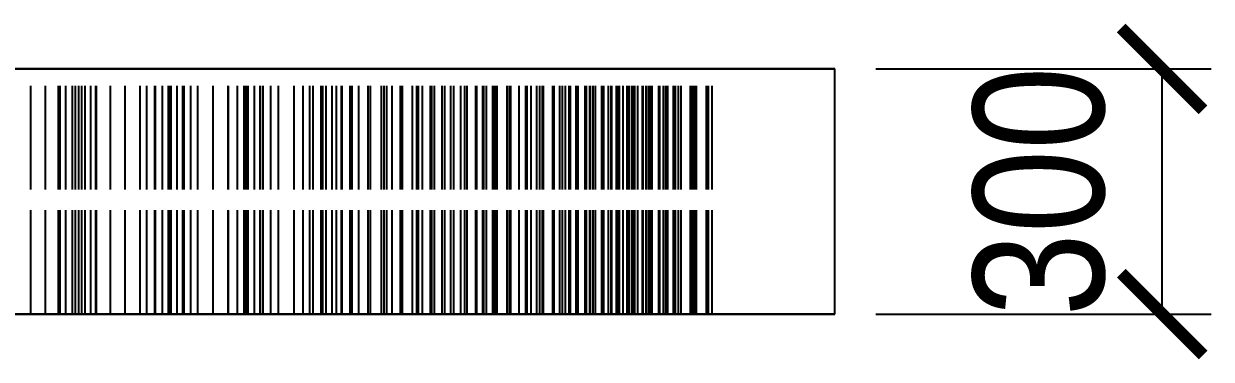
# Model space of a CAD drawing. Header units: millimetres. Extents: x -25 to 114, y -47 to 61.
# Drawn here: x 14.71 to 29.23, y 50.06 to 54.17 of the extents above; entities that cross this region are included whole.
import ezdxf

# ---------------------------------------------------------------- set-up
doc = ezdxf.new("R2010")
doc.units = ezdxf.units.MM
doc.linetypes.add('DASHED', pattern=[1.524, 1.27, -0.254])
for name, color, linetype in [('DIMS', 3, 'CONTINUOUS'), ('HIDDEN', 8, 'DASHED'), ('VISIBLE', 7, 'CONTINUOUS')]:
    doc.layers.add(name, color=color, linetype=linetype)
doc.styles.add('OpenSansCondensed-Light', font='OpenSansCondensed-Light.ttf')
doc.dimstyles.new('EZDXF', dxfattribs={"dimtxt": 0.25, "dimasz": 0.175, "dimexe": 0.375, "dimexo": 0.125, "dimgap": 0.1, "dimtad": 1, "dimlfac": 100, "dimzin": 12, "dimdsep": 46, "dimtxsty": 'OpenSansCondensed-Light', "dimblk": 'ARCHTICK', "dimcen": 2.5, "dimazin": 3, "dimtfac": 0.5, "dimtmove": 2, "dimatfit": 3})

# ---------------------------------------------------------------- blocks, each defined once
blk = doc.blocks.new('_ARCHTICK')
at = {"color": 0, "linetype": 'BYBLOCK', "const_width": 0.15}
blk.add_lwpolyline([(-0.5, -0.5), (0.5, 0.5)], dxfattribs=at)

msp = doc.modelspace()

# ---------------------------------------------------------------- linework, layer by layer
at = {"layer": 'HIDDEN'}
for points in [[(14.4623, 53.61735), (15.24405, 53.61735), (16.02579, 53.61735), (16.80754, 53.61735), (17.58929, 53.61735), (18.37103, 53.61735), (19.15278, 53.61735), (19.93452, 53.61735), (20.71627, 53.61735), (21.49802, 53.61735), (22.27976, 53.61735), (23.06151, 53.61735), (23.84325, 53.61735), (24.625, 53.61735)], [(14.80081, 53.61735), (14.62707, 53.61735)], [(14.62707, 53.61735), (14.80081, 53.61735)], [(14.97843, 53.61735), (14.80081, 53.61735)], [(14.80081, 53.61735), (14.97843, 53.61735)], [(14.80081, 50.61735), (14.80081, 53.61735)], [(14.80081, 50.61735), (14.80081, 53.61735)], [(15.15976, 53.61735), (14.97843, 53.61735)], [(14.97843, 53.61735), (15.15976, 53.61735)], [(14.97843, 50.61735), (14.97843, 53.61735)], [(14.97843, 50.61735), (14.97843, 53.61735)], [(15.4242, 53.61735), (15.13953, 53.61735)], [(15.13953, 53.61735), (15.22711, 53.61735)], [(15.22711, 53.61735), (15.13953, 53.61735)], [(15.13953, 53.61735), (15.4242, 53.61735)], [(15.13953, 50.61735), (15.13953, 53.61735)], [(15.13953, 50.61735), (15.13953, 53.61735)], [(15.34461, 53.61735), (15.15976, 53.61735)], [(15.15976, 53.61735), (15.34461, 53.61735)], [(15.15976, 50.61735), (15.15976, 53.61735)], [(15.15976, 50.61735), (15.15976, 53.61735)], [(15.22711, 53.61735), (15.3102, 53.61735)], [(15.3102, 53.61735), (15.22711, 53.61735)], [(15.22711, 50.61735), (15.22711, 53.61735)], [(15.22711, 50.61735), (15.22711, 53.61735)], [(15.3102, 53.61735), (15.38907, 53.61735)], [(15.38907, 53.61735), (15.3102, 53.61735)], [(15.3102, 50.61735), (15.3102, 53.61735)], [(15.3102, 50.61735), (15.3102, 53.61735)], [(15.60182, 53.61735), (15.34461, 53.61735)], [(15.34461, 53.61735), (15.60182, 53.61735)], [(15.34461, 50.61735), (15.34461, 53.61735)], [(15.34461, 50.61735), (15.34461, 53.61735)], [(15.38907, 53.61735), (15.46387, 53.61735)], [(15.46387, 53.61735), (15.38907, 53.61735)], [(15.38907, 50.61735), (15.38907, 53.61735)], [(15.38907, 50.61735), (15.38907, 53.61735)], [(15.5963, 53.61735), (15.4242, 53.61735)], [(15.4242, 53.61735), (15.5963, 53.61735)], [(15.4242, 50.61735), (15.4242, 53.61735)], [(15.4242, 50.61735), (15.4242, 53.61735)], [(15.46387, 53.61735), (15.53475, 53.61735)], [(15.53475, 53.61735), (15.46387, 53.61735)], [(15.46387, 50.61735), (15.46387, 53.61735)], [(15.46387, 50.61735), (15.46387, 53.61735)], [(15.53475, 53.61735), (15.60182, 53.61735)], [(15.60182, 53.61735), (15.53475, 53.61735)], [(15.53475, 50.61735), (15.53475, 53.61735)], [(15.53475, 50.61735), (15.53475, 53.61735)], [(15.77255, 53.61735), (15.5963, 53.61735)], [(15.5963, 53.61735), (15.77255, 53.61735)], [(15.5963, 50.61735), (15.5963, 53.61735)], [(15.5963, 50.61735), (15.5963, 53.61735)], [(15.60182, 50.61735), (15.60182, 53.61735)], [(15.60182, 50.61735), (15.60182, 53.61735)], [(15.95267, 53.61735), (15.77255, 53.61735)], [(15.77255, 53.61735), (15.95267, 53.61735)], [(15.77255, 50.61735), (15.77255, 53.61735)], [(15.77255, 50.61735), (15.77255, 53.61735)], [(16.13641, 53.61735), (15.95267, 53.61735)], [(15.95267, 53.61735), (16.13641, 53.61735)], [(15.95267, 50.61735), (15.95267, 53.61735)], [(15.95267, 50.61735), (15.95267, 53.61735)], [(16.32359, 53.61735), (16.13641, 53.61735)], [(16.13641, 53.61735), (16.32359, 53.61735)], [(16.13641, 50.61735), (16.13641, 53.61735)], [(16.13641, 50.61735), (16.13641, 53.61735)], [(16.48092, 53.61735), (16.21613, 53.61735)], [(16.21613, 53.61735), (16.31571, 53.61735)], [(16.31571, 53.61735), (16.21613, 53.61735)], [(16.21613, 53.61735), (16.48092, 53.61735)], [(16.21613, 50.61735), (16.21613, 53.61735)], [(16.21613, 50.61735), (16.21613, 53.61735)], [(16.31571, 53.61735), (16.41111, 53.61735)], [(16.41111, 53.61735), (16.31571, 53.61735)], [(16.31571, 50.61735), (16.31571, 53.61735)], [(16.31571, 50.61735), (16.31571, 53.61735)], [(16.51405, 53.61735), (16.32359, 53.61735)], [(16.32359, 53.61735), (16.51405, 53.61735)], [(16.32359, 50.61735), (16.32359, 53.61735)], [(16.32359, 50.61735), (16.32359, 53.61735)], [(16.41111, 53.61735), (16.50255, 53.61735)], [(16.50255, 53.61735), (16.41111, 53.61735)], [(16.41111, 50.61735), (16.41111, 53.61735)], [(16.41111, 50.61735), (16.41111, 53.61735)], [(16.65913, 53.61735), (16.48092, 53.61735)], [(16.48092, 53.61735), (16.65913, 53.61735)], [(16.48092, 50.61735), (16.48092, 53.61735)], [(16.48092, 50.61735), (16.48092, 53.61735)], [(16.50255, 53.61735), (16.59018, 53.61735)], [(16.59018, 53.61735), (16.50255, 53.61735)], [(16.50255, 50.61735), (16.50255, 53.61735)], [(16.50255, 50.61735), (16.50255, 53.61735)], [(16.75448, 53.61735), (16.51405, 53.61735)], [(16.51405, 53.61735), (16.75448, 53.61735)], [(16.51405, 50.61735), (16.51405, 53.61735)], [(16.51405, 50.61735), (16.51405, 53.61735)], [(16.59018, 53.61735), (16.67412, 53.61735)], [(16.67412, 53.61735), (16.59018, 53.61735)], [(16.59018, 50.61735), (16.59018, 53.61735)], [(16.59018, 50.61735), (16.59018, 53.61735)], [(16.84119, 53.61735), (16.65913, 53.61735)], [(16.65913, 53.61735), (16.84119, 53.61735)], [(16.65913, 50.61735), (16.65913, 53.61735)], [(16.65913, 50.61735), (16.65913, 53.61735)], [(16.67412, 53.61735), (16.75448, 53.61735)], [(16.75448, 53.61735), (16.67412, 53.61735)], [(16.67412, 50.61735), (16.67412, 53.61735)], [(16.67412, 50.61735), (16.67412, 53.61735)], [(16.75448, 50.61735), (16.75448, 53.61735)], [(16.75448, 50.61735), (16.75448, 53.61735)], [(17.02681, 53.61735), (16.84119, 53.61735)], [(16.84119, 53.61735), (17.02681, 53.61735)], [(16.84119, 50.61735), (16.84119, 53.61735)], [(16.84119, 50.61735), (16.84119, 53.61735)], [(17.21578, 53.61735), (17.02681, 53.61735)], [(17.02681, 53.61735), (17.21578, 53.61735)], [(17.02681, 50.61735), (17.02681, 53.61735)], [(17.02681, 50.61735), (17.02681, 53.61735)], [(17.45735, 53.61735), (17.21372, 53.61735)], [(17.21372, 53.61735), (17.32483, 53.61735)], [(17.32483, 53.61735), (17.21372, 53.61735)], [(17.21372, 53.61735), (17.45735, 53.61735)], [(17.21372, 50.61735), (17.21372, 53.61735)], [(17.21372, 50.61735), (17.21372, 53.61735)], [(17.4079, 53.61735), (17.21578, 53.61735)], [(17.21578, 53.61735), (17.4079, 53.61735)], [(17.21578, 50.61735), (17.21578, 53.61735)], [(17.21578, 50.61735), (17.21578, 53.61735)], [(17.32483, 53.61735), (17.43207, 53.61735)], [(17.43207, 53.61735), (17.32483, 53.61735)], [(17.32483, 50.61735), (17.32483, 53.61735)], [(17.32483, 50.61735), (17.32483, 53.61735)], [(17.60304, 53.61735), (17.4079, 53.61735)], [(17.4079, 53.61735), (17.60304, 53.61735)], [(17.4079, 50.61735), (17.4079, 53.61735)], [(17.4079, 50.61735), (17.4079, 53.61735)], [(17.43207, 53.61735), (17.53563, 53.61735)], [(17.53563, 53.61735), (17.43207, 53.61735)], [(17.43207, 50.61735), (17.43207, 53.61735)], [(17.43207, 50.61735), (17.43207, 53.61735)], [(17.64081, 53.61735), (17.45735, 53.61735)], [(17.45735, 53.61735), (17.64081, 53.61735)], [(17.45735, 50.61735), (17.45735, 53.61735)], [(17.45735, 50.61735), (17.45735, 53.61735)], [(17.53563, 53.61735), (17.63566, 53.61735)], [(17.63566, 53.61735), (17.53563, 53.61735)], [(17.53563, 50.61735), (17.53563, 53.61735)], [(17.53563, 50.61735), (17.53563, 53.61735)], [(17.82552, 53.61735), (17.60304, 53.61735)], [(17.60304, 53.61735), (17.82552, 53.61735)], [(17.60304, 50.61735), (17.60304, 53.61735)], [(17.60304, 50.61735), (17.60304, 53.61735)], [(17.63566, 53.61735), (17.73226, 53.61735)], [(17.73226, 53.61735), (17.63566, 53.61735)], [(17.63566, 50.61735), (17.63566, 53.61735)], [(17.63566, 50.61735), (17.63566, 53.61735)], [(17.82778, 53.61735), (17.64081, 53.61735)], [(17.64081, 53.61735), (17.82778, 53.61735)], [(17.64081, 50.61735), (17.64081, 53.61735)], [(17.64081, 50.61735), (17.64081, 53.61735)], [(17.73226, 53.61735), (17.82552, 53.61735)], [(17.82552, 53.61735), (17.73226, 53.61735)], [(17.73226, 50.61735), (17.73226, 53.61735)], [(17.73226, 50.61735), (17.73226, 53.61735)], [(17.82552, 50.61735), (17.82552, 53.61735)], [(17.82552, 50.61735), (17.82552, 53.61735)], [(18.018, 53.61735), (17.82778, 53.61735)], [(17.82778, 53.61735), (18.018, 53.61735)], [(17.82778, 50.61735), (17.82778, 53.61735)], [(17.82778, 50.61735), (17.82778, 53.61735)], [(18.21126, 53.61735), (18.018, 53.61735)], [(18.018, 53.61735), (18.21126, 53.61735)], [(18.018, 50.61735), (18.018, 53.61735)], [(18.018, 50.61735), (18.018, 53.61735)], [(18.34873, 53.61735), (18.12744, 53.61735)], [(18.12744, 53.61735), (18.24954, 53.61735)], [(18.24954, 53.61735), (18.12744, 53.61735)], [(18.12744, 53.61735), (18.34873, 53.61735)], [(18.12744, 50.61735), (18.12744, 53.61735)], [(18.12744, 50.61735), (18.12744, 53.61735)], [(18.40741, 53.61735), (18.21126, 53.61735)], [(18.21126, 53.61735), (18.40741, 53.61735)], [(18.21126, 50.61735), (18.21126, 53.61735)], [(18.21126, 50.61735), (18.21126, 53.61735)], [(18.24954, 53.61735), (18.36809, 53.61735)], [(18.36809, 53.61735), (18.24954, 53.61735)], [(18.24954, 50.61735), (18.24954, 53.61735)], [(18.24954, 50.61735), (18.24954, 53.61735)], [(18.53654, 53.61735), (18.34873, 53.61735)], [(18.34873, 53.61735), (18.53654, 53.61735)], [(18.34873, 50.61735), (18.34873, 53.61735)], [(18.34873, 50.61735), (18.34873, 53.61735)], [(18.36809, 53.61735), (18.48328, 53.61735)], [(18.48328, 53.61735), (18.36809, 53.61735)], [(18.36809, 50.61735), (18.36809, 53.61735)], [(18.36809, 50.61735), (18.36809, 53.61735)], [(18.60627, 53.61735), (18.40741, 53.61735)], [(18.40741, 53.61735), (18.60627, 53.61735)], [(18.40741, 50.61735), (18.40741, 53.61735)], [(18.40741, 50.61735), (18.40741, 53.61735)], [(18.48328, 53.61735), (18.59522, 53.61735)], [(18.59522, 53.61735), (18.48328, 53.61735)], [(18.48328, 50.61735), (18.48328, 53.61735)], [(18.48328, 50.61735), (18.48328, 53.61735)], [(18.72751, 53.61735), (18.53654, 53.61735)], [(18.53654, 53.61735), (18.72751, 53.61735)], [(18.53654, 50.61735), (18.53654, 53.61735)], [(18.53654, 50.61735), (18.53654, 53.61735)], [(18.59522, 53.61735), (18.704, 53.61735)], [(18.704, 53.61735), (18.59522, 53.61735)], [(18.59522, 50.61735), (18.59522, 53.61735)], [(18.59522, 50.61735), (18.59522, 53.61735)], [(18.80971, 53.61735), (18.60627, 53.61735)], [(18.60627, 53.61735), (18.80971, 53.61735)], [(18.60627, 50.61735), (18.60627, 53.61735)], [(18.60627, 50.61735), (18.60627, 53.61735)], [(18.704, 53.61735), (18.80971, 53.61735)], [(18.80971, 53.61735), (18.704, 53.61735)], [(18.704, 50.61735), (18.704, 53.61735)], [(18.704, 50.61735), (18.704, 53.61735)], [(18.9214, 53.61735), (18.72751, 53.61735)], [(18.72751, 53.61735), (18.9214, 53.61735)], [(18.72751, 50.61735), (18.72751, 53.61735)], [(18.72751, 50.61735), (18.72751, 53.61735)], [(18.80971, 50.61735), (18.80971, 53.61735)], [(18.80971, 50.61735), (18.80971, 53.61735)], [(19.11803, 53.61735), (18.9214, 53.61735)], [(18.9214, 53.61735), (19.11803, 53.61735)], [(18.9214, 50.61735), (18.9214, 53.61735)], [(18.9214, 50.61735), (18.9214, 53.61735)], [(19.15072, 53.61735), (18.95286, 53.61735)], [(18.95286, 53.61735), (19.08534, 53.61735)], [(19.08534, 53.61735), (18.95286, 53.61735)], [(18.95286, 53.61735), (19.15072, 53.61735)], [(18.95286, 50.61735), (18.95286, 53.61735)], [(18.95286, 50.61735), (18.95286, 53.61735)], [(19.08534, 53.61735), (19.21463, 53.61735)], [(19.21463, 53.61735), (19.08534, 53.61735)], [(19.08534, 50.61735), (19.08534, 53.61735)], [(19.08534, 50.61735), (19.08534, 53.61735)], [(19.31723, 53.61735), (19.11803, 53.61735)], [(19.11803, 53.61735), (19.31723, 53.61735)], [(19.11803, 50.61735), (19.11803, 53.61735)], [(19.11803, 50.61735), (19.11803, 53.61735)], [(19.34196, 53.61735), (19.15072, 53.61735)], [(19.15072, 53.61735), (19.34196, 53.61735)], [(19.15072, 50.61735), (19.15072, 53.61735)], [(19.15072, 50.61735), (19.15072, 53.61735)], [(19.21463, 53.61735), (19.34088, 53.61735)], [(19.34088, 53.61735), (19.21463, 53.61735)], [(19.21463, 50.61735), (19.21463, 53.61735)], [(19.21463, 50.61735), (19.21463, 53.61735)], [(19.51886, 53.61735), (19.31723, 53.61735)], [(19.31723, 53.61735), (19.51886, 53.61735)], [(19.31723, 50.61735), (19.31723, 53.61735)], [(19.31723, 50.61735), (19.31723, 53.61735)], [(19.34088, 53.61735), (19.46418, 53.61735)], [(19.46418, 53.61735), (19.34088, 53.61735)], [(19.34088, 50.61735), (19.34088, 53.61735)], [(19.34088, 50.61735), (19.34088, 53.61735)], [(19.536, 53.61735), (19.34196, 53.61735)], [(19.34196, 53.61735), (19.536, 53.61735)], [(19.34196, 50.61735), (19.34196, 53.61735)], [(19.34196, 50.61735), (19.34196, 53.61735)], [(19.46418, 53.61735), (19.58463, 53.61735)], [(19.58463, 53.61735), (19.46418, 53.61735)], [(19.46418, 50.61735), (19.46418, 53.61735)], [(19.46418, 50.61735), (19.46418, 53.61735)], [(19.70227, 53.61735), (19.51886, 53.61735)], [(19.51886, 53.61735), (19.70227, 53.61735)], [(19.51886, 50.61735), (19.51886, 53.61735)], [(19.51886, 50.61735), (19.51886, 53.61735)], [(19.73263, 53.61735), (19.536, 53.61735)], [(19.536, 53.61735), (19.73263, 53.61735)], [(19.536, 50.61735), (19.536, 53.61735)], [(19.536, 50.61735), (19.536, 53.61735)], [(19.58463, 53.61735), (19.70227, 53.61735)], [(19.70227, 53.61735), (19.58463, 53.61735)], [(19.58463, 50.61735), (19.58463, 53.61735)], [(19.58463, 50.61735), (19.58463, 53.61735)], [(19.85941, 53.61735), (19.68593, 53.61735)], [(19.68593, 53.61735), (19.82816, 53.61735)], [(19.82816, 53.61735), (19.68593, 53.61735)], [(19.68593, 53.61735), (19.85941, 53.61735)], [(19.68593, 50.61735), (19.68593, 53.61735)], [(19.68593, 50.61735), (19.68593, 53.61735)], [(19.70227, 50.61735), (19.70227, 53.61735)], [(19.70227, 50.61735), (19.70227, 53.61735)], [(19.93165, 53.61735), (19.73263, 53.61735)], [(19.73263, 53.61735), (19.93165, 53.61735)], [(19.73263, 50.61735), (19.73263, 53.61735)], [(19.73263, 50.61735), (19.73263, 53.61735)], [(19.82816, 53.61735), (19.96756, 53.61735)], [(19.96756, 53.61735), (19.82816, 53.61735)], [(19.82816, 50.61735), (19.82816, 53.61735)], [(19.82816, 50.61735), (19.82816, 53.61735)], [(20.05315, 53.61735), (19.85941, 53.61735)], [(19.85941, 53.61735), (20.05315, 53.61735)], [(19.85941, 50.61735), (19.85941, 53.61735)], [(19.85941, 50.61735), (19.85941, 53.61735)], [(20.13294, 53.61735), (19.93165, 53.61735)], [(19.93165, 53.61735), (20.13294, 53.61735)], [(19.93165, 50.61735), (19.93165, 53.61735)], [(19.93165, 50.61735), (19.93165, 53.61735)], [(19.96756, 53.61735), (20.10425, 53.61735)], [(20.10425, 53.61735), (19.96756, 53.61735)], [(19.96756, 50.61735), (19.96756, 53.61735)], [(19.96756, 50.61735), (19.96756, 53.61735)], [(20.24932, 53.61735), (20.05315, 53.61735)], [(20.05315, 53.61735), (20.24932, 53.61735)], [(20.05315, 50.61735), (20.05315, 53.61735)], [(20.05315, 50.61735), (20.05315, 53.61735)], [(20.10425, 53.61735), (20.23832, 53.61735)], [(20.23832, 53.61735), (20.10425, 53.61735)], [(20.10425, 50.61735), (20.10425, 53.61735)], [(20.10425, 50.61735), (20.10425, 53.61735)], [(20.33635, 53.61735), (20.13294, 53.61735)], [(20.13294, 53.61735), (20.33635, 53.61735)], [(20.13294, 50.61735), (20.13294, 53.61735)], [(20.13294, 50.61735), (20.13294, 53.61735)], [(20.23832, 53.61735), (20.36983, 53.61735)], [(20.36983, 53.61735), (20.23832, 53.61735)], [(20.23832, 50.61735), (20.23832, 53.61735)], [(20.23832, 50.61735), (20.23832, 53.61735)], [(20.44772, 53.61735), (20.24932, 53.61735)], [(20.24932, 53.61735), (20.44772, 53.61735)], [(20.24932, 50.61735), (20.24932, 53.61735)], [(20.24932, 50.61735), (20.24932, 53.61735)], [(20.47134, 53.61735), (20.3231, 53.61735)], [(20.3231, 53.61735), (20.47438, 53.61735)], [(20.47438, 53.61735), (20.3231, 53.61735)], [(20.3231, 53.61735), (20.47134, 53.61735)], [(20.3231, 50.61735), (20.3231, 53.61735)], [(20.3231, 50.61735), (20.3231, 53.61735)], [(20.49884, 53.61735), (20.33635, 53.61735)], [(20.33635, 53.61735), (20.49884, 53.61735)], [(20.33635, 50.61735), (20.33635, 53.61735)], [(20.33635, 50.61735), (20.33635, 53.61735)], [(20.36983, 53.61735), (20.49884, 53.61735)], [(20.49884, 53.61735), (20.36983, 53.61735)], [(20.36983, 50.61735), (20.36983, 53.61735)], [(20.36983, 50.61735), (20.36983, 53.61735)], [(20.64817, 53.61735), (20.44772, 53.61735)], [(20.44772, 53.61735), (20.64817, 53.61735)], [(20.44772, 50.61735), (20.44772, 53.61735)], [(20.44772, 50.61735), (20.44772, 53.61735)], [(20.66665, 53.61735), (20.47134, 53.61735)], [(20.47134, 53.61735), (20.66665, 53.61735)], [(20.47134, 50.61735), (20.47134, 53.61735)], [(20.47134, 50.61735), (20.47134, 53.61735)], [(20.47438, 53.61735), (20.62321, 53.61735)], [(20.62321, 53.61735), (20.47438, 53.61735)], [(20.47438, 50.61735), (20.47438, 53.61735)], [(20.47438, 50.61735), (20.47438, 53.61735)], [(20.49884, 50.61735), (20.49884, 53.61735)], [(20.49884, 50.61735), (20.49884, 53.61735)], [(20.62321, 53.61735), (20.76968, 53.61735)], [(20.76968, 53.61735), (20.62321, 53.61735)], [(20.62321, 50.61735), (20.62321, 53.61735)], [(20.62321, 50.61735), (20.62321, 53.61735)], [(20.85056, 53.61735), (20.64817, 53.61735)], [(20.64817, 53.61735), (20.85056, 53.61735)], [(20.64817, 50.61735), (20.64817, 53.61735)], [(20.64817, 50.61735), (20.64817, 53.61735)], [(20.86399, 53.61735), (20.66665, 53.61735)], [(20.66665, 53.61735), (20.86399, 53.61735)], [(20.66665, 50.61735), (20.66665, 53.61735)], [(20.66665, 50.61735), (20.66665, 53.61735)], [(20.76968, 53.61735), (20.91386, 53.61735)], [(20.91386, 53.61735), (20.76968, 53.61735)], [(20.76968, 50.61735), (20.76968, 53.61735)], [(20.76968, 50.61735), (20.76968, 53.61735)], [(21.05476, 53.61735), (20.85056, 53.61735)], [(20.85056, 53.61735), (21.05476, 53.61735)], [(20.85056, 50.61735), (20.85056, 53.61735)], [(20.85056, 50.61735), (20.85056, 53.61735)], [(20.98354, 53.61735), (20.86125, 53.61735)], [(20.86125, 53.61735), (21.02086, 53.61735)], [(21.02086, 53.61735), (20.86125, 53.61735)], [(20.86125, 53.61735), (20.98354, 53.61735)], [(20.86125, 50.61735), (20.86125, 53.61735)], [(20.86125, 50.61735), (20.86125, 53.61735)], [(21.06318, 53.61735), (20.86399, 53.61735)], [(20.86399, 53.61735), (21.06318, 53.61735)], [(20.86399, 50.61735), (20.86399, 53.61735)], [(20.86399, 50.61735), (20.86399, 53.61735)], [(20.91386, 53.61735), (21.0558, 53.61735)], [(21.0558, 53.61735), (20.91386, 53.61735)], [(20.91386, 50.61735), (20.91386, 53.61735)], [(20.91386, 50.61735), (20.91386, 53.61735)], [(21.17945, 53.61735), (20.98354, 53.61735)], [(20.98354, 53.61735), (21.17945, 53.61735)], [(20.98354, 50.61735), (20.98354, 53.61735)], [(20.98354, 50.61735), (20.98354, 53.61735)], [(21.02086, 53.61735), (21.17839, 53.61735)], [(21.17839, 53.61735), (21.02086, 53.61735)], [(21.02086, 50.61735), (21.02086, 53.61735)], [(21.02086, 50.61735), (21.02086, 53.61735)], [(21.19554, 53.61735), (21.05476, 53.61735)], [(21.05476, 53.61735), (21.19554, 53.61735)], [(21.05476, 50.61735), (21.05476, 53.61735)], [(21.05476, 50.61735), (21.05476, 53.61735)], [(21.0558, 53.61735), (21.19554, 53.61735)], [(21.19554, 53.61735), (21.0558, 53.61735)], [(21.0558, 50.61735), (21.0558, 53.61735)], [(21.0558, 50.61735), (21.0558, 53.61735)], [(21.2641, 53.61735), (21.06318, 53.61735)], [(21.06318, 53.61735), (21.2641, 53.61735)], [(21.06318, 50.61735), (21.06318, 53.61735)], [(21.06318, 50.61735), (21.06318, 53.61735)], [(21.17839, 53.61735), (21.33392, 53.61735)], [(21.33392, 53.61735), (21.17839, 53.61735)], [(21.17839, 50.61735), (21.17839, 53.61735)], [(21.17839, 50.61735), (21.17839, 53.61735)], [(21.377, 53.61735), (21.17945, 53.61735)], [(21.17945, 53.61735), (21.377, 53.61735)], [(21.17945, 50.61735), (21.17945, 53.61735)], [(21.17945, 50.61735), (21.17945, 53.61735)], [(21.19554, 50.61735), (21.19554, 53.61735)], [(21.19554, 50.61735), (21.19554, 53.61735)], [(21.4666, 53.61735), (21.2641, 53.61735)], [(21.2641, 53.61735), (21.4666, 53.61735)], [(21.2641, 50.61735), (21.2641, 53.61735)], [(21.2641, 50.61735), (21.2641, 53.61735)], [(21.39351, 53.61735), (21.29777, 53.61735)], [(21.29777, 53.61735), (21.46491, 53.61735)], [(21.46491, 53.61735), (21.29777, 53.61735)], [(21.29777, 53.61735), (21.39351, 53.61735)], [(21.29777, 50.61735), (21.29777, 53.61735)], [(21.29777, 50.61735), (21.29777, 53.61735)], [(21.33392, 53.61735), (21.48751, 53.61735)], [(21.48751, 53.61735), (21.33392, 53.61735)], [(21.33392, 50.61735), (21.33392, 53.61735)], [(21.33392, 50.61735), (21.33392, 53.61735)], [(21.57604, 53.61735), (21.377, 53.61735)], [(21.377, 53.61735), (21.57604, 53.61735)], [(21.377, 50.61735), (21.377, 53.61735)], [(21.377, 50.61735), (21.377, 53.61735)], [(21.58908, 53.61735), (21.39351, 53.61735)], [(21.39351, 53.61735), (21.58908, 53.61735)], [(21.39351, 50.61735), (21.39351, 53.61735)], [(21.39351, 50.61735), (21.39351, 53.61735)], [(21.46491, 53.61735), (21.63038, 53.61735)], [(21.63038, 53.61735), (21.46491, 53.61735)], [(21.46491, 50.61735), (21.46491, 53.61735)], [(21.46491, 50.61735), (21.46491, 53.61735)], [(21.67059, 53.61735), (21.4666, 53.61735)], [(21.4666, 53.61735), (21.67059, 53.61735)], [(21.4666, 50.61735), (21.4666, 53.61735)], [(21.4666, 50.61735), (21.4666, 53.61735)], [(21.48751, 53.61735), (21.63919, 53.61735)], [(21.63919, 53.61735), (21.48751, 53.61735)], [(21.48751, 50.61735), (21.48751, 53.61735)], [(21.48751, 50.61735), (21.48751, 53.61735)], [(21.77642, 53.61735), (21.57604, 53.61735)], [(21.57604, 53.61735), (21.77642, 53.61735)], [(21.57604, 50.61735), (21.57604, 53.61735)], [(21.57604, 50.61735), (21.57604, 53.61735)], [(21.78587, 53.61735), (21.58908, 53.61735)], [(21.58908, 53.61735), (21.78587, 53.61735)], [(21.58908, 50.61735), (21.58908, 53.61735)], [(21.58908, 50.61735), (21.58908, 53.61735)], [(21.63038, 53.61735), (21.79422, 53.61735)], [(21.79422, 53.61735), (21.63038, 53.61735)], [(21.63038, 50.61735), (21.63038, 53.61735)], [(21.63038, 50.61735), (21.63038, 53.61735)], [(21.69925, 53.61735), (21.63054, 53.61735)], [(21.63054, 53.61735), (21.8044, 53.61735)], [(21.8044, 53.61735), (21.63054, 53.61735)], [(21.63054, 53.61735), (21.69925, 53.61735)], [(21.63054, 50.61735), (21.63054, 53.61735)], [(21.63054, 50.61735), (21.63054, 53.61735)], [(21.63919, 53.61735), (21.78897, 53.61735)], [(21.78897, 53.61735), (21.63919, 53.61735)], [(21.63919, 50.61735), (21.63919, 53.61735)], [(21.63919, 50.61735), (21.63919, 53.61735)], [(21.78897, 53.61735), (21.67059, 53.61735)], [(21.67059, 53.61735), (21.78897, 53.61735)], [(21.67059, 50.61735), (21.67059, 53.61735)], [(21.67059, 50.61735), (21.67059, 53.61735)], [(21.89352, 53.61735), (21.69925, 53.61735)], [(21.69925, 53.61735), (21.89352, 53.61735)], [(21.69925, 50.61735), (21.69925, 53.61735)], [(21.69925, 50.61735), (21.69925, 53.61735)], [(21.97806, 53.61735), (21.77642, 53.61735)], [(21.77642, 53.61735), (21.97806, 53.61735)], [(21.77642, 50.61735), (21.77642, 53.61735)], [(21.77642, 50.61735), (21.77642, 53.61735)], [(21.98377, 53.61735), (21.78587, 53.61735)], [(21.78587, 53.61735), (21.98377, 53.61735)], [(21.78587, 50.61735), (21.78587, 53.61735)], [(21.78587, 50.61735), (21.78587, 53.61735)], [(21.78897, 50.61735), (21.78897, 53.61735)], [(21.78897, 50.61735), (21.78897, 53.61735)], [(21.79422, 53.61735), (21.95648, 53.61735)], [(21.95648, 53.61735), (21.79422, 53.61735)], [(21.79422, 50.61735), (21.79422, 53.61735)], [(21.79422, 50.61735), (21.79422, 53.61735)], [(21.8044, 53.61735), (21.977, 53.61735)], [(21.977, 53.61735), (21.8044, 53.61735)], [(21.8044, 50.61735), (21.8044, 53.61735)], [(21.8044, 50.61735), (21.8044, 53.61735)], [(21.89928, 53.61735), (21.85791, 53.61735)], [(21.85791, 53.61735), (22.03765, 53.61735)], [(22.03765, 53.61735), (21.85791, 53.61735)], [(21.85791, 53.61735), (21.89928, 53.61735)], [(21.85791, 50.61735), (21.85791, 53.61735)], [(21.85791, 50.61735), (21.85791, 53.61735)], [(22.08861, 53.61735), (21.89352, 53.61735)], [(21.89352, 53.61735), (22.08861, 53.61735)], [(21.89352, 50.61735), (21.89352, 53.61735)], [(21.89352, 50.61735), (21.89352, 53.61735)], [(22.0913, 53.61735), (21.89928, 53.61735)], [(21.89928, 53.61735), (22.0913, 53.61735)], [(21.89928, 50.61735), (21.89928, 53.61735)], [(21.89928, 50.61735), (21.89928, 53.61735)], [(21.95648, 53.61735), (22.11715, 53.61735)], [(22.11715, 53.61735), (21.95648, 53.61735)], [(21.95648, 50.61735), (21.95648, 53.61735)], [(21.95648, 50.61735), (21.95648, 53.61735)], [(21.977, 53.61735), (22.14835, 53.61735)], [(22.14835, 53.61735), (21.977, 53.61735)], [(21.977, 50.61735), (21.977, 53.61735)], [(21.977, 50.61735), (21.977, 53.61735)], [(22.18085, 53.61735), (21.97806, 53.61735)], [(21.97806, 53.61735), (22.18085, 53.61735)], [(21.97806, 50.61735), (21.97806, 53.61735)], [(21.97806, 50.61735), (21.97806, 53.61735)], [(21.99261, 53.61735), (21.9788, 53.61735)], [(21.9788, 53.61735), (22.16354, 53.61735)], [(22.16354, 53.61735), (21.9788, 53.61735)], [(21.9788, 53.61735), (21.99261, 53.61735)], [(21.9788, 50.61735), (21.9788, 53.61735)], [(21.9788, 50.61735), (21.9788, 53.61735)], [(22.18266, 53.61735), (21.98377, 53.61735)], [(21.98377, 53.61735), (22.18266, 53.61735)], [(21.98377, 50.61735), (21.98377, 53.61735)], [(21.98377, 50.61735), (21.98377, 53.61735)], [(21.99261, 53.61735), (22.18146, 53.61735)], [(22.18146, 53.61735), (21.99261, 53.61735)], [(21.99261, 50.61735), (21.99261, 53.61735)], [(21.99261, 50.61735), (21.99261, 53.61735)], [(22.03765, 53.61735), (22.21654, 53.61735)], [(22.21654, 53.61735), (22.03765, 53.61735)], [(22.03765, 50.61735), (22.03765, 53.61735)], [(22.03765, 50.61735), (22.03765, 53.61735)], [(22.2844, 53.61735), (22.08861, 53.61735)], [(22.08861, 53.61735), (22.2844, 53.61735)], [(22.08861, 50.61735), (22.08861, 53.61735)], [(22.08861, 50.61735), (22.08861, 53.61735)], [(22.28372, 53.61735), (22.0913, 53.61735)], [(22.0913, 53.61735), (22.28372, 53.61735)], [(22.0913, 50.61735), (22.0913, 53.61735)], [(22.0913, 50.61735), (22.0913, 53.61735)], [(22.11715, 53.61735), (22.27626, 53.61735)], [(22.27626, 53.61735), (22.11715, 53.61735)], [(22.11715, 50.61735), (22.11715, 53.61735)], [(22.11715, 50.61735), (22.11715, 53.61735)], [(22.14835, 53.61735), (22.31847, 53.61735)], [(22.31847, 53.61735), (22.14835, 53.61735)], [(22.14835, 50.61735), (22.14835, 53.61735)], [(22.14835, 50.61735), (22.14835, 53.61735)], [(22.16354, 53.61735), (22.34785, 53.61735)], [(22.34785, 53.61735), (22.16354, 53.61735)], [(22.16354, 50.61735), (22.16354, 53.61735)], [(22.16354, 50.61735), (22.16354, 53.61735)], [(22.27626, 53.61735), (22.18085, 53.61735)], [(22.18085, 53.61735), (22.27626, 53.61735)], [(22.18085, 50.61735), (22.18085, 53.61735)], [(22.18085, 50.61735), (22.18085, 53.61735)], [(22.18146, 53.61735), (22.37028, 53.61735)], [(22.37028, 53.61735), (22.18146, 53.61735)], [(22.18146, 50.61735), (22.18146, 53.61735)], [(22.18146, 50.61735), (22.18146, 53.61735)], [(22.38245, 53.61735), (22.18266, 53.61735)], [(22.18266, 53.61735), (22.38245, 53.61735)], [(22.18266, 50.61735), (22.18266, 53.61735)], [(22.18266, 50.61735), (22.18266, 53.61735)], [(22.21654, 53.61735), (22.39457, 53.61735)], [(22.39457, 53.61735), (22.21654, 53.61735)], [(22.21654, 50.61735), (22.21654, 53.61735)], [(22.21654, 50.61735), (22.21654, 53.61735)], [(22.27626, 50.61735), (22.27626, 53.61735)], [(22.27626, 50.61735), (22.27626, 53.61735)], [(22.47647, 53.61735), (22.28372, 53.61735)], [(22.28372, 53.61735), (22.47647, 53.61735)], [(22.28372, 50.61735), (22.28372, 53.61735)], [(22.28372, 50.61735), (22.28372, 53.61735)], [(22.48082, 53.61735), (22.2844, 53.61735)], [(22.2844, 53.61735), (22.48082, 53.61735)], [(22.2844, 50.61735), (22.2844, 53.61735)], [(22.2844, 50.61735), (22.2844, 53.61735)], [(22.31847, 53.61735), (22.48736, 53.61735)], [(22.48736, 53.61735), (22.31847, 53.61735)], [(22.31847, 50.61735), (22.31847, 53.61735)], [(22.31847, 50.61735), (22.31847, 53.61735)], [(22.34785, 53.61735), (22.53168, 53.61735)], [(22.53168, 53.61735), (22.34785, 53.61735)], [(22.34785, 50.61735), (22.34785, 53.61735)], [(22.34785, 50.61735), (22.34785, 53.61735)], [(22.37028, 53.61735), (22.55903, 53.61735)], [(22.55903, 53.61735), (22.37028, 53.61735)], [(22.37028, 50.61735), (22.37028, 53.61735)], [(22.37028, 50.61735), (22.37028, 53.61735)], [(22.58305, 53.61735), (22.38245, 53.61735)], [(22.38245, 53.61735), (22.58305, 53.61735)], [(22.38245, 50.61735), (22.38245, 53.61735)], [(22.38245, 50.61735), (22.38245, 53.61735)], [(22.39457, 53.61735), (22.57173, 53.61735)], [(22.57173, 53.61735), (22.39457, 53.61735)], [(22.39457, 50.61735), (22.39457, 53.61735)], [(22.39457, 50.61735), (22.39457, 53.61735)], [(22.66946, 53.61735), (22.47647, 53.61735)], [(22.47647, 53.61735), (22.66946, 53.61735)], [(22.47647, 50.61735), (22.47647, 53.61735)], [(22.47647, 50.61735), (22.47647, 53.61735)], [(22.67779, 53.61735), (22.48082, 53.61735)], [(22.48082, 53.61735), (22.67779, 53.61735)], [(22.48082, 50.61735), (22.48082, 53.61735)], [(22.48082, 50.61735), (22.48082, 53.61735)], [(22.48736, 53.61735), (22.65501, 53.61735)], [(22.65501, 53.61735), (22.48736, 53.61735)], [(22.48736, 50.61735), (22.48736, 53.61735)], [(22.48736, 50.61735), (22.48736, 53.61735)], [(22.53168, 53.61735), (22.71503, 53.61735)], [(22.71503, 53.61735), (22.53168, 53.61735)], [(22.53168, 50.61735), (22.53168, 53.61735)], [(22.53168, 50.61735), (22.53168, 53.61735)], [(22.55903, 53.61735), (22.74766, 53.61735)], [(22.74766, 53.61735), (22.55903, 53.61735)], [(22.55903, 50.61735), (22.55903, 53.61735)], [(22.55903, 50.61735), (22.55903, 53.61735)], [(22.57173, 53.61735), (22.74801, 53.61735)], [(22.74801, 53.61735), (22.57173, 53.61735)], [(22.57173, 50.61735), (22.57173, 53.61735)], [(22.57173, 50.61735), (22.57173, 53.61735)], [(22.65501, 53.61735), (22.58305, 53.61735)], [(22.58305, 53.61735), (22.65501, 53.61735)], [(22.58305, 50.61735), (22.58305, 53.61735)], [(22.58305, 50.61735), (22.58305, 53.61735)], [(22.65501, 50.61735), (22.65501, 53.61735)], [(22.65501, 50.61735), (22.65501, 53.61735)], [(22.86264, 53.61735), (22.66946, 53.61735)], [(22.66946, 53.61735), (22.86264, 53.61735)], [(22.66946, 50.61735), (22.66946, 53.61735)], [(22.66946, 50.61735), (22.66946, 53.61735)], [(22.87522, 53.61735), (22.67779, 53.61735)], [(22.67779, 53.61735), (22.87522, 53.61735)], [(22.67779, 50.61735), (22.67779, 53.61735)], [(22.67779, 50.61735), (22.67779, 53.61735)], [(22.71503, 53.61735), (22.89784, 53.61735)], [(22.89784, 53.61735), (22.71503, 53.61735)], [(22.71503, 50.61735), (22.71503, 53.61735)], [(22.71503, 50.61735), (22.71503, 53.61735)], [(22.74766, 53.61735), (22.93611, 53.61735)], [(22.93611, 53.61735), (22.74766, 53.61735)], [(22.74766, 50.61735), (22.74766, 53.61735)], [(22.74766, 50.61735), (22.74766, 53.61735)], [(22.74801, 53.61735), (22.92339, 53.61735)], [(22.92339, 53.61735), (22.74801, 53.61735)], [(22.74801, 50.61735), (22.74801, 53.61735)], [(22.74801, 50.61735), (22.74801, 53.61735)], [(23.05595, 53.61735), (22.86264, 53.61735)], [(22.86264, 53.61735), (23.05595, 53.61735)], [(22.86264, 50.61735), (22.86264, 53.61735)], [(22.86264, 50.61735), (22.86264, 53.61735)], [(22.92339, 53.61735), (22.87522, 53.61735)], [(22.87522, 53.61735), (22.92339, 53.61735)], [(22.87522, 50.61735), (22.87522, 53.61735)], [(22.87522, 50.61735), (22.87522, 53.61735)], [(22.89784, 53.61735), (23.08009, 53.61735)], [(23.08009, 53.61735), (22.89784, 53.61735)], [(22.89784, 50.61735), (22.89784, 53.61735)], [(22.89784, 50.61735), (22.89784, 53.61735)], [(22.92339, 50.61735), (22.92339, 53.61735)], [(22.92339, 50.61735), (22.92339, 53.61735)], [(22.93611, 53.61735), (23.12435, 53.61735)], [(23.12435, 53.61735), (22.93611, 53.61735)], [(22.93611, 50.61735), (22.93611, 53.61735)], [(22.93611, 50.61735), (22.93611, 53.61735)], [(23.08009, 53.61735), (23.05595, 53.61735)], [(23.05595, 53.61735), (23.08009, 53.61735)], [(23.05595, 50.61735), (23.05595, 53.61735)], [(23.05595, 50.61735), (23.05595, 53.61735)], [(23.08009, 50.61735), (23.08009, 53.61735)], [(23.08009, 50.61735), (23.08009, 53.61735)], [(23.12435, 50.61735), (23.12435, 53.61735)], [(23.12435, 50.61735), (23.12435, 53.61735)], [(14.4623, 50.61735), (15.24405, 50.61735), (16.02579, 50.61735), (16.80754, 50.61735), (17.58929, 50.61735), (18.37103, 50.61735), (19.15278, 50.61735), (19.93452, 50.61735), (20.71627, 50.61735), (21.49802, 50.61735), (22.27976, 50.61735), (23.06151, 50.61735), (23.84325, 50.61735), (24.625, 50.61735)], [(14.80081, 50.61735), (14.62707, 50.61735)], [(14.62707, 50.61735), (14.80081, 50.61735)], [(14.97843, 50.61735), (14.80081, 50.61735)], [(14.80081, 50.61735), (14.97843, 50.61735)], [(15.15976, 50.61735), (14.97843, 50.61735)], [(14.97843, 50.61735), (15.15976, 50.61735)], [(15.4242, 50.61735), (15.13953, 50.61735)], [(15.13953, 50.61735), (15.22711, 50.61735)], [(15.22711, 50.61735), (15.13953, 50.61735)], [(15.13953, 50.61735), (15.4242, 50.61735)], [(15.34461, 50.61735), (15.15976, 50.61735)], [(15.15976, 50.61735), (15.34461, 50.61735)], [(15.22711, 50.61735), (15.3102, 50.61735)], [(15.3102, 50.61735), (15.22711, 50.61735)], [(15.3102, 50.61735), (15.38907, 50.61735)], [(15.38907, 50.61735), (15.3102, 50.61735)], [(15.60182, 50.61735), (15.34461, 50.61735)], [(15.34461, 50.61735), (15.60182, 50.61735)], [(15.38907, 50.61735), (15.46387, 50.61735)], [(15.46387, 50.61735), (15.38907, 50.61735)], [(15.5963, 50.61735), (15.4242, 50.61735)], [(15.4242, 50.61735), (15.5963, 50.61735)], [(15.46387, 50.61735), (15.53475, 50.61735)], [(15.53475, 50.61735), (15.46387, 50.61735)], [(15.53475, 50.61735), (15.60182, 50.61735)], [(15.60182, 50.61735), (15.53475, 50.61735)], [(15.77255, 50.61735), (15.5963, 50.61735)], [(15.5963, 50.61735), (15.77255, 50.61735)], [(15.95267, 50.61735), (15.77255, 50.61735)], [(15.77255, 50.61735), (15.95267, 50.61735)], [(16.13641, 50.61735), (15.95267, 50.61735)], [(15.95267, 50.61735), (16.13641, 50.61735)], [(16.32359, 50.61735), (16.13641, 50.61735)], [(16.13641, 50.61735), (16.32359, 50.61735)], [(16.48092, 50.61735), (16.21613, 50.61735)], [(16.21613, 50.61735), (16.31571, 50.61735)], [(16.31571, 50.61735), (16.21613, 50.61735)], [(16.21613, 50.61735), (16.48092, 50.61735)], [(16.31571, 50.61735), (16.41111, 50.61735)], [(16.41111, 50.61735), (16.31571, 50.61735)], [(16.51405, 50.61735), (16.32359, 50.61735)], [(16.32359, 50.61735), (16.51405, 50.61735)], [(16.41111, 50.61735), (16.50255, 50.61735)], [(16.50255, 50.61735), (16.41111, 50.61735)], [(16.65913, 50.61735), (16.48092, 50.61735)], [(16.48092, 50.61735), (16.65913, 50.61735)], [(16.50255, 50.61735), (16.59018, 50.61735)], [(16.59018, 50.61735), (16.50255, 50.61735)], [(16.75448, 50.61735), (16.51405, 50.61735)], [(16.51405, 50.61735), (16.75448, 50.61735)], [(16.59018, 50.61735), (16.67412, 50.61735)], [(16.67412, 50.61735), (16.59018, 50.61735)], [(16.84119, 50.61735), (16.65913, 50.61735)], [(16.65913, 50.61735), (16.84119, 50.61735)], [(16.67412, 50.61735), (16.75448, 50.61735)], [(16.75448, 50.61735), (16.67412, 50.61735)], [(17.02681, 50.61735), (16.84119, 50.61735)], [(16.84119, 50.61735), (17.02681, 50.61735)], [(17.21578, 50.61735), (17.02681, 50.61735)], [(17.02681, 50.61735), (17.21578, 50.61735)], [(17.45735, 50.61735), (17.21372, 50.61735)], [(17.21372, 50.61735), (17.32483, 50.61735)], [(17.32483, 50.61735), (17.21372, 50.61735)], [(17.21372, 50.61735), (17.45735, 50.61735)], [(17.4079, 50.61735), (17.21578, 50.61735)], [(17.21578, 50.61735), (17.4079, 50.61735)], [(17.32483, 50.61735), (17.43207, 50.61735)], [(17.43207, 50.61735), (17.32483, 50.61735)], [(17.60304, 50.61735), (17.4079, 50.61735)], [(17.4079, 50.61735), (17.60304, 50.61735)], [(17.43207, 50.61735), (17.53563, 50.61735)], [(17.53563, 50.61735), (17.43207, 50.61735)], [(17.64081, 50.61735), (17.45735, 50.61735)], [(17.45735, 50.61735), (17.64081, 50.61735)], [(17.53563, 50.61735), (17.63566, 50.61735)], [(17.63566, 50.61735), (17.53563, 50.61735)], [(17.82552, 50.61735), (17.60304, 50.61735)], [(17.60304, 50.61735), (17.82552, 50.61735)], [(17.63566, 50.61735), (17.73226, 50.61735)], [(17.73226, 50.61735), (17.63566, 50.61735)], [(17.82778, 50.61735), (17.64081, 50.61735)], [(17.64081, 50.61735), (17.82778, 50.61735)], [(17.73226, 50.61735), (17.82552, 50.61735)], [(17.82552, 50.61735), (17.73226, 50.61735)], [(18.018, 50.61735), (17.82778, 50.61735)], [(17.82778, 50.61735), (18.018, 50.61735)], [(18.21126, 50.61735), (18.018, 50.61735)], [(18.018, 50.61735), (18.21126, 50.61735)], [(18.34873, 50.61735), (18.12744, 50.61735)], [(18.12744, 50.61735), (18.24954, 50.61735)], [(18.24954, 50.61735), (18.12744, 50.61735)], [(18.12744, 50.61735), (18.34873, 50.61735)], [(18.40741, 50.61735), (18.21126, 50.61735)], [(18.21126, 50.61735), (18.40741, 50.61735)], [(18.24954, 50.61735), (18.36809, 50.61735)], [(18.36809, 50.61735), (18.24954, 50.61735)], [(18.53654, 50.61735), (18.34873, 50.61735)], [(18.34873, 50.61735), (18.53654, 50.61735)], [(18.36809, 50.61735), (18.48328, 50.61735)], [(18.48328, 50.61735), (18.36809, 50.61735)], [(18.60627, 50.61735), (18.40741, 50.61735)], [(18.40741, 50.61735), (18.60627, 50.61735)], [(18.48328, 50.61735), (18.59522, 50.61735)], [(18.59522, 50.61735), (18.48328, 50.61735)], [(18.72751, 50.61735), (18.53654, 50.61735)], [(18.53654, 50.61735), (18.72751, 50.61735)], [(18.59522, 50.61735), (18.704, 50.61735)], [(18.704, 50.61735), (18.59522, 50.61735)], [(18.80971, 50.61735), (18.60627, 50.61735)], [(18.60627, 50.61735), (18.80971, 50.61735)], [(18.704, 50.61735), (18.80971, 50.61735)], [(18.80971, 50.61735), (18.704, 50.61735)], [(18.9214, 50.61735), (18.72751, 50.61735)], [(18.72751, 50.61735), (18.9214, 50.61735)], [(19.11803, 50.61735), (18.9214, 50.61735)], [(18.9214, 50.61735), (19.11803, 50.61735)], [(19.15072, 50.61735), (18.95286, 50.61735)], [(18.95286, 50.61735), (19.08534, 50.61735)], [(19.08534, 50.61735), (18.95286, 50.61735)], [(18.95286, 50.61735), (19.15072, 50.61735)], [(19.08534, 50.61735), (19.21463, 50.61735)], [(19.21463, 50.61735), (19.08534, 50.61735)], [(19.31723, 50.61735), (19.11803, 50.61735)], [(19.11803, 50.61735), (19.31723, 50.61735)], [(19.34196, 50.61735), (19.15072, 50.61735)], [(19.15072, 50.61735), (19.34196, 50.61735)], [(19.21463, 50.61735), (19.34088, 50.61735)], [(19.34088, 50.61735), (19.21463, 50.61735)], [(19.51886, 50.61735), (19.31723, 50.61735)], [(19.31723, 50.61735), (19.51886, 50.61735)], [(19.34088, 50.61735), (19.46418, 50.61735)], [(19.46418, 50.61735), (19.34088, 50.61735)], [(19.536, 50.61735), (19.34196, 50.61735)], [(19.34196, 50.61735), (19.536, 50.61735)], [(19.46418, 50.61735), (19.58463, 50.61735)], [(19.58463, 50.61735), (19.46418, 50.61735)], [(19.70227, 50.61735), (19.51886, 50.61735)], [(19.51886, 50.61735), (19.70227, 50.61735)], [(19.73263, 50.61735), (19.536, 50.61735)], [(19.536, 50.61735), (19.73263, 50.61735)], [(19.58463, 50.61735), (19.70227, 50.61735)], [(19.70227, 50.61735), (19.58463, 50.61735)], [(19.85941, 50.61735), (19.68593, 50.61735)], [(19.68593, 50.61735), (19.82816, 50.61735)], [(19.82816, 50.61735), (19.68593, 50.61735)], [(19.68593, 50.61735), (19.85941, 50.61735)], [(19.93165, 50.61735), (19.73263, 50.61735)], [(19.73263, 50.61735), (19.93165, 50.61735)], [(19.82816, 50.61735), (19.96756, 50.61735)], [(19.96756, 50.61735), (19.82816, 50.61735)], [(20.05315, 50.61735), (19.85941, 50.61735)], [(19.85941, 50.61735), (20.05315, 50.61735)], [(20.13294, 50.61735), (19.93165, 50.61735)], [(19.93165, 50.61735), (20.13294, 50.61735)], [(19.96756, 50.61735), (20.10425, 50.61735)], [(20.10425, 50.61735), (19.96756, 50.61735)], [(20.24932, 50.61735), (20.05315, 50.61735)], [(20.05315, 50.61735), (20.24932, 50.61735)], [(20.10425, 50.61735), (20.23832, 50.61735)], [(20.23832, 50.61735), (20.10425, 50.61735)], [(20.33635, 50.61735), (20.13294, 50.61735)], [(20.13294, 50.61735), (20.33635, 50.61735)], [(20.23832, 50.61735), (20.36983, 50.61735)], [(20.36983, 50.61735), (20.23832, 50.61735)], [(20.44772, 50.61735), (20.24932, 50.61735)], [(20.24932, 50.61735), (20.44772, 50.61735)], [(20.47134, 50.61735), (20.3231, 50.61735)], [(20.3231, 50.61735), (20.47438, 50.61735)], [(20.47438, 50.61735), (20.3231, 50.61735)], [(20.3231, 50.61735), (20.47134, 50.61735)], [(20.49884, 50.61735), (20.33635, 50.61735)], [(20.33635, 50.61735), (20.49884, 50.61735)], [(20.36983, 50.61735), (20.49884, 50.61735)], [(20.49884, 50.61735), (20.36983, 50.61735)], [(20.64817, 50.61735), (20.44772, 50.61735)], [(20.44772, 50.61735), (20.64817, 50.61735)], [(20.66665, 50.61735), (20.47134, 50.61735)], [(20.47134, 50.61735), (20.66665, 50.61735)], [(20.47438, 50.61735), (20.62321, 50.61735)], [(20.62321, 50.61735), (20.47438, 50.61735)], [(20.62321, 50.61735), (20.76968, 50.61735)], [(20.76968, 50.61735), (20.62321, 50.61735)], [(20.85056, 50.61735), (20.64817, 50.61735)], [(20.64817, 50.61735), (20.85056, 50.61735)], [(20.86399, 50.61735), (20.66665, 50.61735)], [(20.66665, 50.61735), (20.86399, 50.61735)], [(20.76968, 50.61735), (20.91386, 50.61735)], [(20.91386, 50.61735), (20.76968, 50.61735)], [(21.05476, 50.61735), (20.85056, 50.61735)], [(20.85056, 50.61735), (21.05476, 50.61735)], [(20.98354, 50.61735), (20.86125, 50.61735)], [(20.86125, 50.61735), (21.02086, 50.61735)], [(21.02086, 50.61735), (20.86125, 50.61735)], [(20.86125, 50.61735), (20.98354, 50.61735)], [(21.06318, 50.61735), (20.86399, 50.61735)], [(20.86399, 50.61735), (21.06318, 50.61735)], [(20.91386, 50.61735), (21.0558, 50.61735)], [(21.0558, 50.61735), (20.91386, 50.61735)], [(21.17945, 50.61735), (20.98354, 50.61735)], [(20.98354, 50.61735), (21.17945, 50.61735)], [(21.02086, 50.61735), (21.17839, 50.61735)], [(21.17839, 50.61735), (21.02086, 50.61735)], [(21.19554, 50.61735), (21.05476, 50.61735)], [(21.05476, 50.61735), (21.19554, 50.61735)], [(21.0558, 50.61735), (21.19554, 50.61735)], [(21.19554, 50.61735), (21.0558, 50.61735)], [(21.2641, 50.61735), (21.06318, 50.61735)], [(21.06318, 50.61735), (21.2641, 50.61735)], [(21.17839, 50.61735), (21.33392, 50.61735)], [(21.33392, 50.61735), (21.17839, 50.61735)], [(21.377, 50.61735), (21.17945, 50.61735)], [(21.17945, 50.61735), (21.377, 50.61735)], [(21.4666, 50.61735), (21.2641, 50.61735)], [(21.2641, 50.61735), (21.4666, 50.61735)], [(21.39351, 50.61735), (21.29777, 50.61735)], [(21.29777, 50.61735), (21.46491, 50.61735)], [(21.46491, 50.61735), (21.29777, 50.61735)], [(21.29777, 50.61735), (21.39351, 50.61735)], [(21.33392, 50.61735), (21.48751, 50.61735)], [(21.48751, 50.61735), (21.33392, 50.61735)], [(21.57604, 50.61735), (21.377, 50.61735)], [(21.377, 50.61735), (21.57604, 50.61735)], [(21.58908, 50.61735), (21.39351, 50.61735)], [(21.39351, 50.61735), (21.58908, 50.61735)], [(21.46491, 50.61735), (21.63038, 50.61735)], [(21.63038, 50.61735), (21.46491, 50.61735)], [(21.67059, 50.61735), (21.4666, 50.61735)], [(21.4666, 50.61735), (21.67059, 50.61735)], [(21.48751, 50.61735), (21.63919, 50.61735)], [(21.63919, 50.61735), (21.48751, 50.61735)], [(21.77642, 50.61735), (21.57604, 50.61735)], [(21.57604, 50.61735), (21.77642, 50.61735)], [(21.78587, 50.61735), (21.58908, 50.61735)], [(21.58908, 50.61735), (21.78587, 50.61735)], [(21.63038, 50.61735), (21.79422, 50.61735)], [(21.79422, 50.61735), (21.63038, 50.61735)], [(21.69925, 50.61735), (21.63054, 50.61735)], [(21.63054, 50.61735), (21.8044, 50.61735)], [(21.8044, 50.61735), (21.63054, 50.61735)], [(21.63054, 50.61735), (21.69925, 50.61735)], [(21.63919, 50.61735), (21.78897, 50.61735)], [(21.78897, 50.61735), (21.63919, 50.61735)], [(21.78897, 50.61735), (21.67059, 50.61735)], [(21.67059, 50.61735), (21.78897, 50.61735)], [(21.89352, 50.61735), (21.69925, 50.61735)], [(21.69925, 50.61735), (21.89352, 50.61735)], [(21.97806, 50.61735), (21.77642, 50.61735)], [(21.77642, 50.61735), (21.97806, 50.61735)], [(21.98377, 50.61735), (21.78587, 50.61735)], [(21.78587, 50.61735), (21.98377, 50.61735)], [(21.79422, 50.61735), (21.95648, 50.61735)], [(21.95648, 50.61735), (21.79422, 50.61735)], [(21.8044, 50.61735), (21.977, 50.61735)], [(21.977, 50.61735), (21.8044, 50.61735)], [(21.89928, 50.61735), (21.85791, 50.61735)], [(21.85791, 50.61735), (22.03765, 50.61735)], [(22.03765, 50.61735), (21.85791, 50.61735)], [(21.85791, 50.61735), (21.89928, 50.61735)], [(22.08861, 50.61735), (21.89352, 50.61735)], [(21.89352, 50.61735), (22.08861, 50.61735)], [(22.0913, 50.61735), (21.89928, 50.61735)], [(21.89928, 50.61735), (22.0913, 50.61735)], [(21.95648, 50.61735), (22.11715, 50.61735)], [(22.11715, 50.61735), (21.95648, 50.61735)], [(21.977, 50.61735), (22.14835, 50.61735)], [(22.14835, 50.61735), (21.977, 50.61735)], [(22.18085, 50.61735), (21.97806, 50.61735)], [(21.97806, 50.61735), (22.18085, 50.61735)], [(21.99261, 50.61735), (21.9788, 50.61735)], [(21.9788, 50.61735), (22.16354, 50.61735)], [(22.16354, 50.61735), (21.9788, 50.61735)], [(21.9788, 50.61735), (21.99261, 50.61735)], [(22.18266, 50.61735), (21.98377, 50.61735)], [(21.98377, 50.61735), (22.18266, 50.61735)], [(21.99261, 50.61735), (22.18146, 50.61735)], [(22.18146, 50.61735), (21.99261, 50.61735)], [(22.03765, 50.61735), (22.21654, 50.61735)], [(22.21654, 50.61735), (22.03765, 50.61735)], [(22.2844, 50.61735), (22.08861, 50.61735)], [(22.08861, 50.61735), (22.2844, 50.61735)], [(22.28372, 50.61735), (22.0913, 50.61735)], [(22.0913, 50.61735), (22.28372, 50.61735)], [(22.11715, 50.61735), (22.27626, 50.61735)], [(22.27626, 50.61735), (22.11715, 50.61735)], [(22.14835, 50.61735), (22.31847, 50.61735)], [(22.31847, 50.61735), (22.14835, 50.61735)], [(22.16354, 50.61735), (22.34785, 50.61735)], [(22.34785, 50.61735), (22.16354, 50.61735)], [(22.27626, 50.61735), (22.18085, 50.61735)], [(22.18085, 50.61735), (22.27626, 50.61735)], [(22.18146, 50.61735), (22.37028, 50.61735)], [(22.37028, 50.61735), (22.18146, 50.61735)], [(22.38245, 50.61735), (22.18266, 50.61735)], [(22.18266, 50.61735), (22.38245, 50.61735)], [(22.21654, 50.61735), (22.39457, 50.61735)], [(22.39457, 50.61735), (22.21654, 50.61735)], [(22.47647, 50.61735), (22.28372, 50.61735)], [(22.28372, 50.61735), (22.47647, 50.61735)], [(22.48082, 50.61735), (22.2844, 50.61735)], [(22.2844, 50.61735), (22.48082, 50.61735)], [(22.31847, 50.61735), (22.48736, 50.61735)], [(22.48736, 50.61735), (22.31847, 50.61735)], [(22.34785, 50.61735), (22.53168, 50.61735)], [(22.53168, 50.61735), (22.34785, 50.61735)], [(22.37028, 50.61735), (22.55903, 50.61735)], [(22.55903, 50.61735), (22.37028, 50.61735)], [(22.58305, 50.61735), (22.38245, 50.61735)], [(22.38245, 50.61735), (22.58305, 50.61735)], [(22.39457, 50.61735), (22.57173, 50.61735)], [(22.57173, 50.61735), (22.39457, 50.61735)], [(22.66946, 50.61735), (22.47647, 50.61735)], [(22.47647, 50.61735), (22.66946, 50.61735)], [(22.67779, 50.61735), (22.48082, 50.61735)], [(22.48082, 50.61735), (22.67779, 50.61735)], [(22.48736, 50.61735), (22.65501, 50.61735)], [(22.65501, 50.61735), (22.48736, 50.61735)], [(22.53168, 50.61735), (22.71503, 50.61735)], [(22.71503, 50.61735), (22.53168, 50.61735)], [(22.55903, 50.61735), (22.74766, 50.61735)], [(22.74766, 50.61735), (22.55903, 50.61735)], [(22.57173, 50.61735), (22.74801, 50.61735)], [(22.74801, 50.61735), (22.57173, 50.61735)], [(22.65501, 50.61735), (22.58305, 50.61735)], [(22.58305, 50.61735), (22.65501, 50.61735)], [(22.86264, 50.61735), (22.66946, 50.61735)], [(22.66946, 50.61735), (22.86264, 50.61735)], [(22.87522, 50.61735), (22.67779, 50.61735)], [(22.67779, 50.61735), (22.87522, 50.61735)], [(22.71503, 50.61735), (22.89784, 50.61735)], [(22.89784, 50.61735), (22.71503, 50.61735)], [(22.74766, 50.61735), (22.93611, 50.61735)], [(22.93611, 50.61735), (22.74766, 50.61735)], [(22.74801, 50.61735), (22.92339, 50.61735)], [(22.92339, 50.61735), (22.74801, 50.61735)], [(23.05595, 50.61735), (22.86264, 50.61735)], [(22.86264, 50.61735), (23.05595, 50.61735)], [(22.92339, 50.61735), (22.87522, 50.61735)], [(22.87522, 50.61735), (22.92339, 50.61735)], [(22.89784, 50.61735), (23.08009, 50.61735)], [(23.08009, 50.61735), (22.89784, 50.61735)], [(22.93611, 50.61735), (23.12435, 50.61735)], [(23.12435, 50.61735), (22.93611, 50.61735)], [(23.08009, 50.61735), (23.05595, 50.61735)], [(23.05595, 50.61735), (23.08009, 50.61735)]]:
    msp.add_lwpolyline(points, dxfattribs=at)
at = {"layer": 'VISIBLE'}
for points in [[(24.625, 53.61735), (23.84325, 53.61735), (23.06151, 53.61735), (22.27976, 53.61735), (21.49802, 53.61735), (20.71627, 53.61735), (19.93452, 53.61735), (19.15278, 53.61735), (18.37103, 53.61735), (17.58929, 53.61735), (16.80754, 53.61735), (16.02579, 53.61735), (15.24405, 53.61735), (14.4623, 53.61735)], [(24.625, 50.61735), (24.625, 53.61735)], [(24.625, 50.61735), (23.84325, 50.61735), (23.06151, 50.61735), (22.27976, 50.61735), (21.49802, 50.61735), (20.71627, 50.61735), (19.93452, 50.61735), (19.15278, 50.61735), (18.37103, 50.61735), (17.58929, 50.61735), (16.80754, 50.61735), (16.02579, 50.61735), (15.24405, 50.61735), (14.4623, 50.61735)]]:
    msp.add_lwpolyline(points, dxfattribs=at)

# ---------------------------------------------------------------- dimensions: what is measured, and where the dimension line sits
at = {"layer": 'DIMS'}
msp.add_linear_dim(base=(28.625, 50.61735), p1=(24.625, 50.61735), p2=(24.625, 53.61735), angle=90, dimstyle='EZDXF', override={"dimtxt": 1.6, "dimasz": 1, "dimexe": 0.6, "dimexo": 0.5, "dimdec": 2}, dxfattribs=at).render()

doc.saveas('drawing.dxf')
